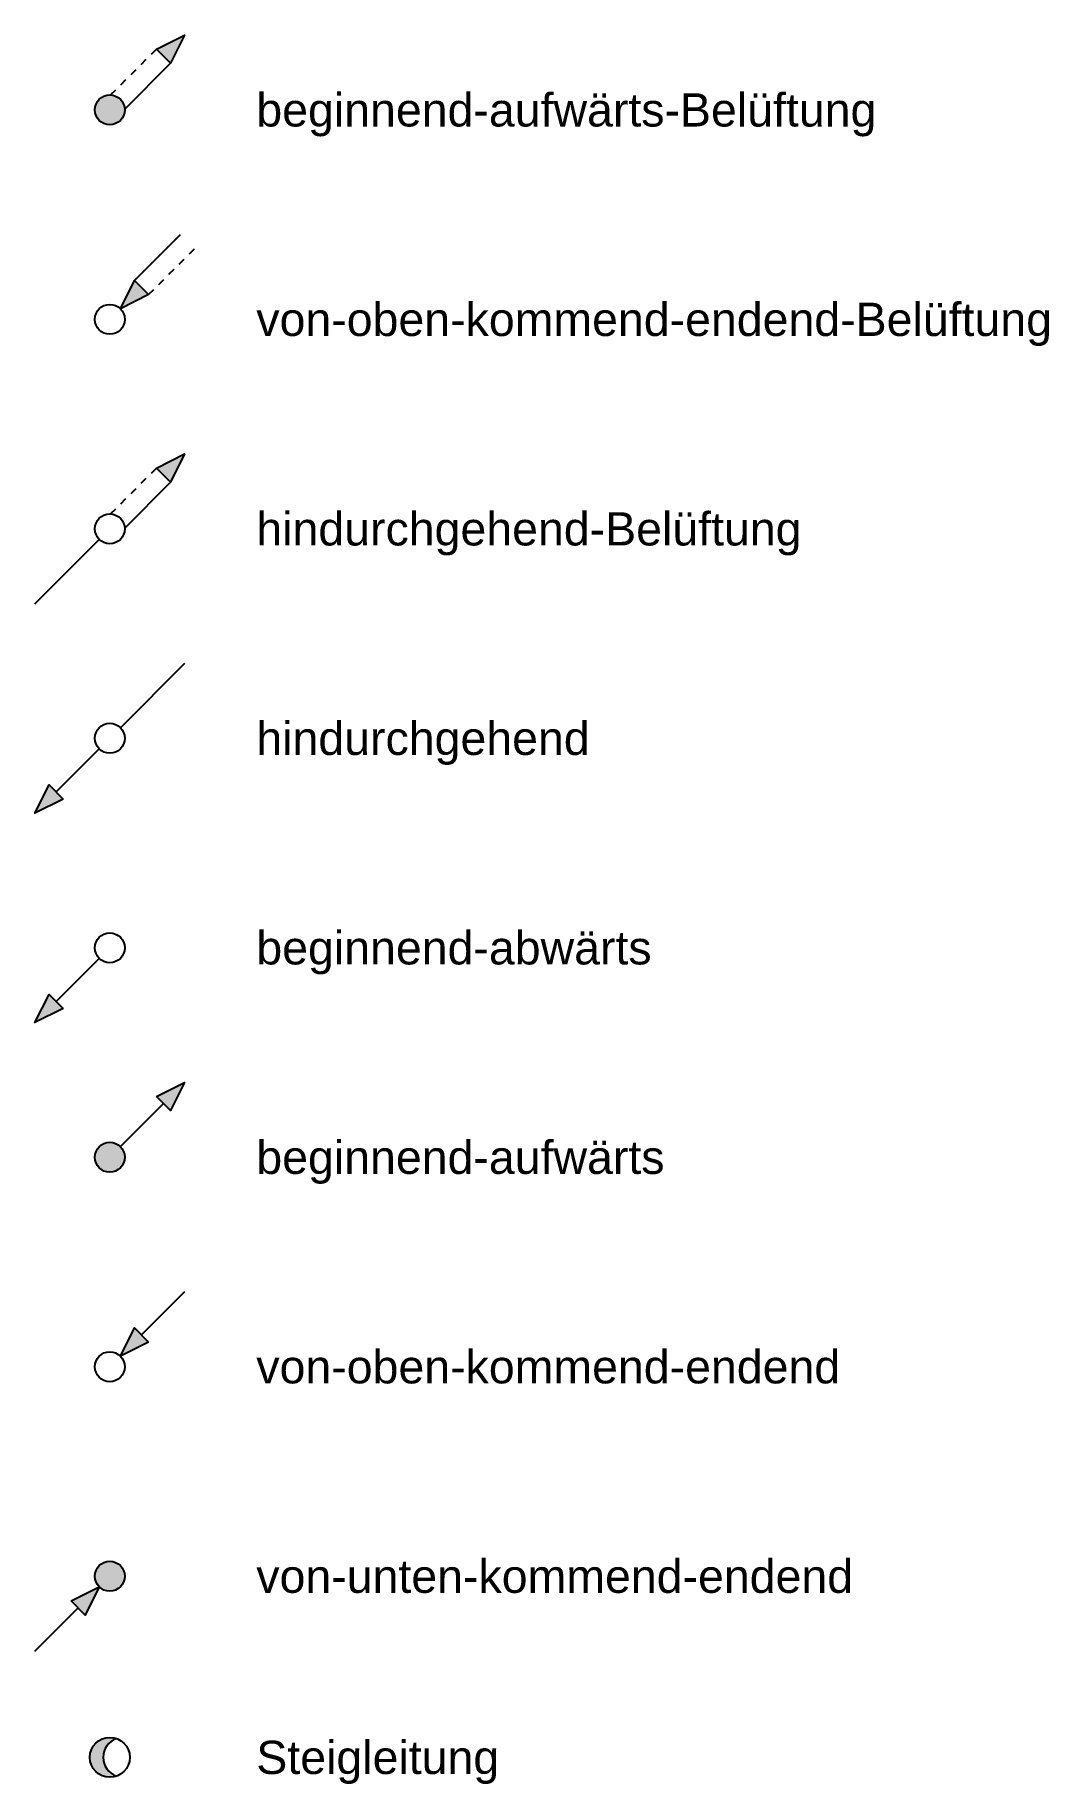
# Model space of a CAD drawing. Header units: millimetres. Extents: x 1993 to 5804, y -12883 to -6314.
import ezdxf
from ezdxf.enums import TextEntityAlignment as Align

# ---------------------------------------------------------------- set-up
doc = ezdxf.new("R2010")
doc.units = ezdxf.units.MM
doc.styles.get("Standard").update_dxf_attribs({"font": 'arial.ttf'})

# ---------------------------------------------------------------- blocks, each defined once
blk = doc.blocks.new('Hindurchgehend')
h = blk.add_hatch(color=256)
h.dxf.hatch_style = 1
h.paths.add_polyline_path([(281.2, 281.2), (175.2, 228.2), (228.2, 175.2)])
for p, q in [((39.8, 39.8), (201.7, 201.7)), ((-281.2, -281.2), (-39.8, -39.8))]:
    blk.add_line(p, q)
blk.add_lwpolyline([(175.2, 228.2), (281.2, 281.2), (228.2, 175.2), (175.2, 228.2)])
blk.add_circle((0, 0), 56.2)
blk = doc.blocks.new('Beginnend-Abwärts')
h = blk.add_hatch(color=256)
h.dxf.hatch_style = 1
h.paths.add_polyline_path([(-281.2, -281.2), (-175.2, -228.2), (-228.2, -175.2)])
blk.add_line((-39.8, -39.8), (-201.7, -201.7))
blk.add_lwpolyline([(-175.2, -228.2), (-281.2, -281.2), (-228.2, -175.2), (-175.2, -228.2)])
blk.add_circle((0, 0), 56.2)
blk = doc.blocks.new('Beginnend-Aufwärts')
h = blk.add_hatch(color=256)
h.dxf.hatch_style = 1
h.paths.add_polyline_path([(281.2, 281.2), (175.2, 228.2), (228.2, 175.2)])
h = blk.add_hatch(color=256)
h.dxf.hatch_style = 1
h.paths.add_polyline_path([(-56.2, 0, 1), (56.2, 0, 1)])
blk.add_line((39.8, 39.8), (201.7, 201.7))
blk.add_lwpolyline([(175.2, 228.2), (281.2, 281.2), (228.2, 175.2), (175.2, 228.2)])
blk.add_circle((0, 0), 56.2)
blk = doc.blocks.new('beginnend-aufwärts-Belüftung')
h = blk.add_hatch(color=256)
h.dxf.hatch_style = 1
h.paths.add_polyline_path([(281.2, 281.2), (175.2, 228.2), (228.2, 175.2)])
h = blk.add_hatch(color=256)
h.dxf.hatch_style = 1
h.paths.add_polyline_path([(-56.2, 0, 1), (56.2, 0, 1)])
for p, q in [((156.1, 209.1), (175.2, 228.2)), ((56.2, 3.1), (228.2, 175.2)), ((79.6, 132.6), (98.7, 151.7)), ((117.8, 170.9), (136.9, 190)), ((3.1, 56.2), (22.2, 75.3)), ((41.4, 94.4), (60.5, 113.5))]:
    blk.add_line(p, q)
blk.add_lwpolyline([(175.2, 228.2), (281.2, 281.2), (228.2, 175.2), (175.2, 228.2)])
blk.add_circle((0, 0), 56.2)
blk = doc.blocks.new('von-oben-kommend-endend-Belüftung')
h = blk.add_hatch(color=256)
h.dxf.hatch_style = 1
h.paths.add_polyline_path([(39.8, 39.8), (145.8, 92.8), (92.8, 145.8)])
for p, q in [((264.9, 317.9), (92.8, 145.8)), ((298.8, 245.7), (317.9, 264.9)), ((260.5, 207.5), (279.7, 226.6)), ((184.1, 131), (203.2, 150.2)), ((222.3, 169.3), (241.4, 188.4)), ((145.8, 92.8), (165, 111.9))]:
    blk.add_line(p, q)
blk.add_lwpolyline([(145.8, 92.8), (39.8, 39.8), (92.8, 145.8), (145.8, 92.8)])
blk.add_circle((0, 0), 56.2)
blk = doc.blocks.new('hindurchgehend-Belüftung')
h = blk.add_hatch(color=256)
h.dxf.hatch_style = 1
h.paths.add_polyline_path([(281.2, 281.2), (175.2, 228.2), (228.2, 175.2)])
for p, q in [((156.1, 209.1), (175.2, 228.2)), ((56.2, 3.1), (228.2, 175.2)), ((79.6, 132.6), (98.7, 151.7)), ((117.8, 170.9), (136.9, 190)), ((3.1, 56.2), (22.2, 75.3)), ((41.4, 94.4), (60.5, 113.5)), ((-281.2, -281.2), (-39.8, -39.8))]:
    blk.add_line(p, q)
blk.add_lwpolyline([(175.2, 228.2), (281.2, 281.2), (228.2, 175.2), (175.2, 228.2)])
blk.add_circle((0, 0), 56.2)
blk = doc.blocks.new('von-oben-kommend-endend')
h = blk.add_hatch(color=256)
h.dxf.hatch_style = 1
h.paths.add_polyline_path([(39.8, 39.8), (145.8, 92.8), (92.8, 145.8)])
blk.add_line((281.2, 281.2), (119.3, 119.3))
blk.add_lwpolyline([(145.8, 92.8), (39.8, 39.8), (92.8, 145.8), (145.8, 92.8)])
blk.add_circle((0, 0), 56.2)
blk = doc.blocks.new('von-unten-kommend-endend')
h = blk.add_hatch(color=256)
h.dxf.hatch_style = 1
h.paths.add_polyline_path([(-56.2, 0, 1), (56.2, 0, 1)])
h = blk.add_hatch(color=256)
h.dxf.hatch_style = 1
h.paths.add_polyline_path([(-39.8, -39.8), (-145.8, -92.8), (-92.8, -145.8)])
blk.add_line((-281.3, -281.3), (-119.3, -119.3))
blk.add_lwpolyline([(-145.8, -92.8), (-39.8, -39.8), (-92.8, -145.8), (-145.8, -92.8)])
blk.add_circle((0, 0), 56.2)
blk = doc.blocks.new('Steigleitung')
h = blk.add_hatch(color=256)
h.dxf.hatch_style = 1
h.paths.add_polyline_path([(25, 70.7, 0.517638), (-75, 0, 0.517638), (25, -70.7, -0.707107)])
blk.add_circle((0, 0), 75)
blk.add_arc((50, 0), 75, 109.47122, 250.52878)

msp = doc.modelspace()

# ---------------------------------------------------------------- block references
for name, p in [('beginnend-aufwärts-Belüftung', (2274.7, -6594.8)), ('von-oben-kommend-endend-Belüftung', (2274.7, -7381.6)), ('hindurchgehend-Belüftung', (2274.7, -8168.5)), ('Beginnend-Abwärts', (2274.7, -9742.2)), ('Beginnend-Aufwärts', (2274.7, -10529)), ('von-oben-kommend-endend', (2274.7, -11315.9)), ('von-unten-kommend-endend', (2274.7, -12102.7)), ('Steigleitung', (2274.7, -12783.1))]:
    msp.add_blockref(name, p)
at = {"rotation": 180}
msp.add_blockref('Hindurchgehend', (2274.7, -8955.3), dxfattribs=at)

# ---------------------------------------------------------------- texts
at = {"color": 7}
for s, p in [('beginnend-aufwärts-Belüftung', (2825.2, -6594.8)), ('von-oben-kommend-endend-Belüftung', (2825.2, -7381.6)), ('hindurchgehend-Belüftung', (2825.2, -8168.5)), ('hindurchgehend', (2825.2, -8955.3)), ('beginnend-abwärts', (2825.2, -9742.2)), ('beginnend-aufwärts', (2825.2, -10529)), ('von-oben-kommend-endend', (2825.2, -11315.9)), ('von-unten-kommend-endend', (2825.2, -12102.7)), ('Steigleitung', (2825.2, -12783.1))]:
    msp.add_text(s, height=125, dxfattribs=at).set_placement(p, align=Align.MIDDLE_LEFT)

doc.saveas('drawing.dxf')
